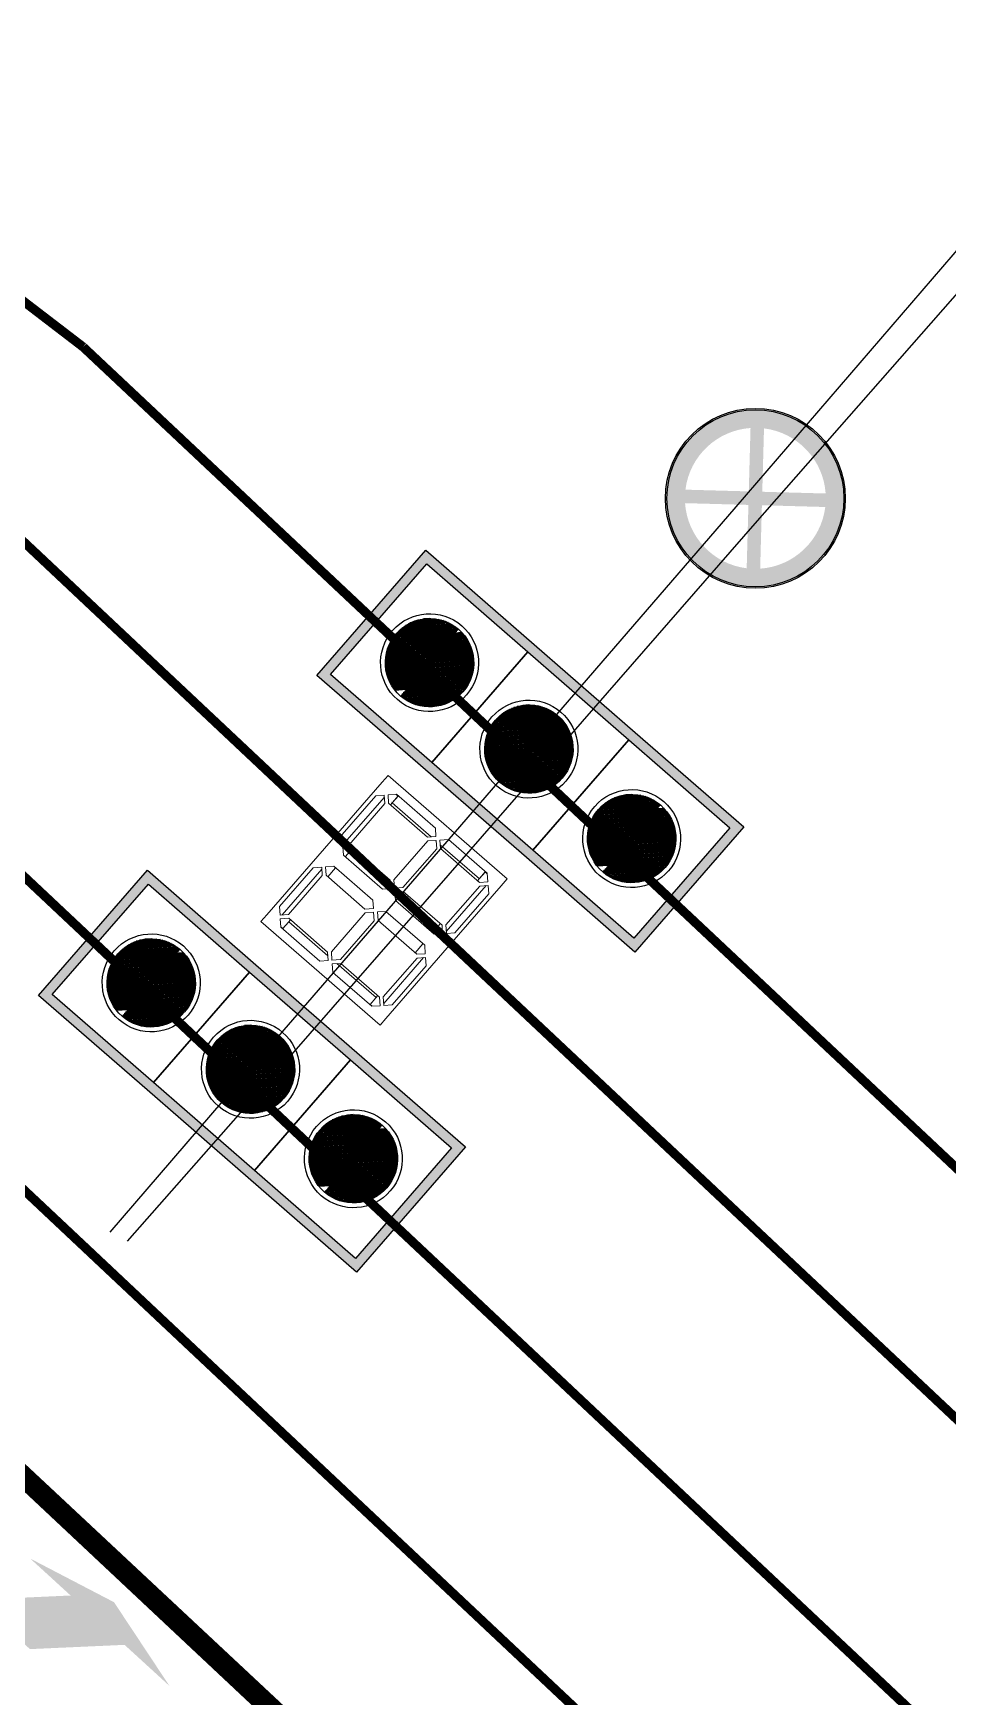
# Model space of a CAD drawing. Header units: millimetres. Extents: x 67536 to 67858, y 50657 to 50929.
# Drawn here: x 67647.3 to 67662.32, y 50819.15 to 50846.46 of the extents above; entities that cross this region are included whole.
import ezdxf

# ---------------------------------------------------------------- set-up
doc = ezdxf.new("R2010")
doc.units = ezdxf.units.MM
doc.linetypes.add('JTSS01', pattern=[6, 2, -4])
for name, color, linetype in [('@-交通信号', 7, 'Continuous'), ('@-交通标志', 7, 'Continuous'), ('@-交通设施', 7, 'Continuous'), ('@-路面边线', 7, 'Continuous'), ('@-隔离栏', 7, 'Continuous')]:
    doc.layers.add(name, color=color, linetype=linetype)
doc.layers.add('@-道路标线', color=7, linetype='Continuous', lineweight=0)
doc.linetypes.add('FENCELINE1', pattern='A,6.35,-2.54,[133,ltypeshp.shx,S=2.54,R=0,X=-2.54,Y=0],-2.54,25.4', length=36.83)

# ---------------------------------------------------------------- blocks, each defined once
blk = doc.blocks.new('A$C5D3B22B4')
at = {"layer": '@-交通信号'}
for p, q in [((0.441, 17.242), (1.178, 17.242)), ((0.441, 17.242), (0.441, 16.724)), ((1.105, 17.242), (0.515, 17.242)), ((1.105, 17.242), (0.515, 17.242)), ((0.515, 17.242), (0.515, 17.242)), ((0.515, 17.242), (0.515, 17.242)), ((0.515, 17.242), (0.515, 17.242)), ((1.178, 17.242), (1.178, 0.081)), ((1.178, 17.074), (0.441, 17.074)), ((0.115, 16.703), (0.115, 15.694)), ((0.115, 16.703), (0.25, 16.703)), ((0.182, 16.703), (0.182, 15.694)), ((0.25, 16.703), (0.81, 16.764)), ((0.25, 16.703), (0.25, 15.694)), ((0.81, 16.764), (0.81, 15.512)), ((0.81, 15.511), (0.81, 16.694)), ((-13.857, 16.384), (-19.019, 16.368)), ((-6.759, 16.405), (-13.857, 16.384)), ((0.115, 16.441), (-6.759, 16.405)), ((-0.022, 16.635), (-0.628, 16.498)), ((-0.628, 16.498), (-0.628, 16.439)), ((0.115, 16.635), (-0.022, 16.635)), ((-19.019, 16.368), (-19.33, 16.367)), ((-0.627, 16.22), (-0.627, 16.177)), ((-0.627, 16.22), (0.115, 16.22)), ((-0.627, 16.177), (0.115, 16.177)), ((-19.019, 16.015), (-19.294, 16.017)), ((-13.854, 16.004), (-19.019, 16.015)), ((-6.759, 15.99), (-13.854, 16.004)), ((0.115, 15.955), (-6.759, 15.99)), ((-0.628, 15.957), (-0.628, 15.91)), ((-0.022, 15.773), (-0.628, 15.91)), ((0.115, 15.773), (-0.022, 15.773)), ((0.115, 15.694), (0.25, 15.694)), ((0.515, 15.504), (0.25, 15.694)), ((0.441, 15.556), (0.441, 0.081)), ((0.515, 15.504), (0.81, 15.504)), ((0.89, 9.581), (1.212, 9.581)), ((0.891, 9.578), (1.215, 9.578)), ((1.178, 4.32), (0.441, 4.32)), ((1.178, 3.24), (0.441, 3.24)), ((1.176, 3.066), (1.299, 3.066)), ((1.299, 3.066), (1.299, 1.941)), ((1.03, 2.16), (0.441, 2.16)), ((1.178, 2.16), (0.441, 2.16)), ((1.176, 2.161), (0.444, 2.161)), ((1.028, 2.161), (0.444, 2.161)), ((1.176, 1.941), (1.299, 1.941)), ((1.178, 1.08), (0.441, 1.08)), ((0.281, 0.819), (0.12, 0.215)), ((0.367, 0.819), (0.281, 0.819)), ((0.441, 0.81), (0.354, 0.81)), ((0.444, 0.819), (0.358, 0.819)), ((0.382, 0.81), (0.436, 0.81)), ((0.711, 0.819), (0.754, 0.819)), ((0.711, 0.81), (0.755, 0.81)), ((0.788, 0.819), (0.788, 0.081)), ((0.788, 0.819), (0.831, 0.819)), ((0.831, 0.819), (0.831, 0.081)), ((1.03, 0.81), (1.084, 0.81)), ((1.176, 0.819), (1.285, 0.819)), ((1.178, 0.81), (1.288, 0.81)), ((1.253, 0.819), (1.362, 0.819)), ((1.362, 0.819), (1.523, 0.215)), ((0, 0.081), (1.62, 0.081)), ((0, 0.081), (0, 0)), ((0, 0), (1.62, 0)), ((0.12, 0.215), (0.12, 0.081)), ((1.523, 0.215), (1.523, 0.081)), ((1.62, 0.081), (1.62, 0))]:
    blk.add_line(p, q, dxfattribs=at)
blk = doc.blocks.new('A$C2B1B455F')
at = {"layer": '@-交通信号'}
h = blk.add_hatch(color=256, dxfattribs=at)
h.paths.add_polyline_path([(0, 2.307), (0, 0.733), (0, -0.733), (0, -2.307), (-1.816, -2.307), (-1.816, -0.733), (-1.816, 0.733), (-1.816, 2.307)])
h.paths.add_polyline_path([(-0.106, 2.2), (-0.106, 0.733), (-0.106, -0.733), (-0.106, -2.2), (-1.71, -2.2), (-1.71, -0.733), (-1.71, 0.733), (-1.71, 2.2)], flags=16)
for p, q in [((-1.816, 0.733), (-1.816, 2.307)), ((-1.816, 2.307), (0, 2.307)), ((-1.71, 0.733), (-1.71, 2.2)), ((-1.71, 2.2), (-0.106, 2.2)), ((-0.106, 2.2), (-0.106, 0.733)), ((0, 2.307), (0, 0.733)), ((-0.902, 1.498), (-1.228, 1.824)), ((-0.902, 1.51), (-1.221, 1.83)), ((-0.902, 1.522), (-1.215, 1.835)), ((-0.902, 1.535), (-1.208, 1.841)), ((-0.902, 1.547), (-1.202, 1.846)), ((-0.902, 1.559), (-1.195, 1.852)), ((-0.902, 1.571), (-1.188, 1.857)), ((-0.902, 1.583), (-1.181, 1.862)), ((-0.902, 1.595), (-1.174, 1.867)), ((-0.902, 1.607), (-1.167, 1.871)), ((-0.902, 1.619), (-1.159, 1.876)), ((-0.902, 1.631), (-1.152, 1.881)), ((-0.902, 1.643), (-1.144, 1.885)), ((-0.902, 1.655), (-1.136, 1.89)), ((-0.902, 1.667), (-1.129, 1.894)), ((-0.902, 1.679), (-1.121, 1.898)), ((-0.902, 1.691), (-1.113, 1.902)), ((-0.902, 1.703), (-1.105, 1.906)), ((-0.902, 1.715), (-1.096, 1.91)), ((-0.902, 1.727), (-1.088, 1.913)), ((-0.902, 1.739), (-1.079, 1.917)), ((-0.902, 1.751), (-1.071, 1.92)), ((-0.902, 1.763), (-1.062, 1.923)), ((-0.902, 1.776), (-1.053, 1.926)), ((-0.902, 1.788), (-1.044, 1.929)), ((-0.902, 1.8), (-1.034, 1.932)), ((-0.902, 1.812), (-1.025, 1.935)), ((-0.902, 1.824), (-1.015, 1.937)), ((-0.902, 1.836), (-1.005, 1.939)), ((-0.902, 1.848), (-0.995, 1.941)), ((-0.902, 1.86), (-0.985, 1.943)), ((-0.902, 1.872), (-0.975, 1.945)), ((-0.902, 1.884), (-0.964, 1.946)), ((-0.902, 1.896), (-0.954, 1.948)), ((-0.902, 1.908), (-0.943, 1.949)), ((-0.902, 1.92), (-0.931, 1.95)), ((-0.902, 1.932), (-0.92, 1.95)), ((-0.902, 1.944), (-0.908, 1.95)), ((-0.425, 1.467), (-0.902, 1.944)), ((-0.437, 1.467), (-0.902, 1.932)), ((-0.449, 1.467), (-0.902, 1.92)), ((-0.461, 1.467), (-0.902, 1.908)), ((-0.473, 1.467), (-0.902, 1.896)), ((-0.485, 1.467), (-0.902, 1.884)), ((-0.497, 1.467), (-0.902, 1.872)), ((-0.509, 1.467), (-0.902, 1.86)), ((-0.522, 1.467), (-0.902, 1.848)), ((-0.534, 1.467), (-0.902, 1.836)), ((-0.546, 1.467), (-0.902, 1.824)), ((-0.419, 1.473), (-0.896, 1.95)), ((-0.419, 1.486), (-0.884, 1.95)), ((-0.42, 1.498), (-0.871, 1.949)), ((-0.421, 1.511), (-0.858, 1.948)), ((-0.422, 1.525), (-0.844, 1.947)), ((-0.424, 1.539), (-0.831, 1.945)), ((-0.427, 1.553), (-0.816, 1.943)), ((-0.429, 1.568), (-0.801, 1.94)), ((-0.433, 1.584), (-0.785, 1.936)), ((-0.437, 1.6), (-0.769, 1.932)), ((-0.443, 1.618), (-0.752, 1.927)), ((-0.449, 1.636), (-0.733, 1.92)), ((-0.457, 1.656), (-0.713, 1.912)), ((-0.467, 1.678), (-0.691, 1.902)), ((-0.48, 1.704), (-0.666, 1.889)), ((-0.499, 1.734), (-0.635, 1.87)), ((-0.538, 1.785), (-0.584, 1.831)), ((-1.172, 1.467), (-1.351, 1.646)), ((-1.16, 1.467), (-1.347, 1.655)), ((-1.148, 1.467), (-1.344, 1.663)), ((-1.136, 1.467), (-1.34, 1.671)), ((-1.124, 1.467), (-1.336, 1.679)), ((-1.112, 1.467), (-1.332, 1.687)), ((-1.1, 1.467), (-1.328, 1.695)), ((-1.088, 1.467), (-1.323, 1.703)), ((-1.076, 1.467), (-1.319, 1.711)), ((-1.064, 1.467), (-1.315, 1.718)), ((-1.052, 1.467), (-1.31, 1.726)), ((-1.04, 1.467), (-1.305, 1.733)), ((-1.028, 1.467), (-1.3, 1.74)), ((-1.016, 1.467), (-1.295, 1.747)), ((-1.003, 1.467), (-1.29, 1.754)), ((-0.991, 1.467), (-1.285, 1.761)), ((-0.979, 1.467), (-1.28, 1.768)), ((-0.967, 1.467), (-1.275, 1.775)), ((-0.955, 1.467), (-1.269, 1.781)), ((-0.943, 1.467), (-1.263, 1.788)), ((-0.931, 1.467), (-1.258, 1.794)), ((-0.919, 1.467), (-1.252, 1.8)), ((-0.907, 1.467), (-1.246, 1.806)), ((-0.902, 1.474), (-1.24, 1.812)), ((-0.902, 1.486), (-1.234, 1.818)), ((-0.558, 1.467), (-0.902, 1.812)), ((-0.57, 1.467), (-0.902, 1.8)), ((-0.582, 1.467), (-0.902, 1.788)), ((-0.594, 1.467), (-0.902, 1.776)), ((-0.606, 1.467), (-0.902, 1.763)), ((-0.618, 1.467), (-0.902, 1.751)), ((-0.63, 1.467), (-0.902, 1.739)), ((-0.642, 1.467), (-0.902, 1.727)), ((-0.654, 1.467), (-0.902, 1.715)), ((-0.666, 1.467), (-0.902, 1.703)), ((-0.678, 1.467), (-0.902, 1.691)), ((-0.69, 1.467), (-0.902, 1.679)), ((-0.702, 1.467), (-0.902, 1.667)), ((-0.714, 1.467), (-0.902, 1.655)), ((-0.726, 1.467), (-0.902, 1.643)), ((-0.906, 0.985), (-1.385, 1.463)), ((-1.293, 1.467), (-1.377, 1.552)), ((-0.902, 0.992), (-1.377, 1.467)), ((-1.281, 1.467), (-1.375, 1.562)), ((-1.269, 1.467), (-1.373, 1.572)), ((-1.256, 1.467), (-1.371, 1.582)), ((-1.244, 1.467), (-1.369, 1.592)), ((-1.232, 1.467), (-1.366, 1.601)), ((-0.902, 1.004), (-1.365, 1.467)), ((-1.22, 1.467), (-1.363, 1.61)), ((-1.208, 1.467), (-1.36, 1.619)), ((-1.196, 1.467), (-1.357, 1.628)), ((-1.184, 1.467), (-1.354, 1.637)), ((-0.902, 1.016), (-1.353, 1.467)), ((-0.902, 1.029), (-1.341, 1.467)), ((-0.902, 1.041), (-1.329, 1.467)), ((-0.902, 1.053), (-1.317, 1.467)), ((-0.902, 1.065), (-1.305, 1.467)), ((-0.902, 1.077), (-1.293, 1.467)), ((-0.902, 1.089), (-1.281, 1.467)), ((-0.902, 1.101), (-1.269, 1.467)), ((-0.902, 1.113), (-1.256, 1.467)), ((-0.902, 1.125), (-1.244, 1.467)), ((-0.902, 1.137), (-1.232, 1.467)), ((-0.902, 1.149), (-1.22, 1.467)), ((-0.902, 1.161), (-1.208, 1.467)), ((-0.902, 1.173), (-1.196, 1.467)), ((-0.902, 1.185), (-1.184, 1.467)), ((-0.902, 1.197), (-1.172, 1.467)), ((-0.902, 1.209), (-1.16, 1.467)), ((-0.902, 1.221), (-1.148, 1.467)), ((-0.902, 1.233), (-1.136, 1.467)), ((-0.902, 1.245), (-1.124, 1.467)), ((-0.902, 1.257), (-1.112, 1.467)), ((-0.902, 1.269), (-1.1, 1.467)), ((-0.902, 1.282), (-1.088, 1.467)), ((-0.902, 1.294), (-1.076, 1.467)), ((-0.902, 1.306), (-1.064, 1.467)), ((-0.902, 1.318), (-1.052, 1.467)), ((-0.902, 1.33), (-1.04, 1.467)), ((-0.902, 1.342), (-1.028, 1.467)), ((-0.902, 1.354), (-1.016, 1.467)), ((-0.902, 1.366), (-1.003, 1.467)), ((-0.902, 1.378), (-0.991, 1.467)), ((-0.902, 1.39), (-0.979, 1.467)), ((-0.902, 1.402), (-0.967, 1.467)), ((-0.902, 1.414), (-0.955, 1.467)), ((-0.902, 1.426), (-0.943, 1.467)), ((-0.902, 1.438), (-0.931, 1.467)), ((-0.902, 1.45), (-0.919, 1.467)), ((-0.902, 1.462), (-0.907, 1.467)), ((-0.738, 1.467), (-0.902, 1.631)), ((-0.75, 1.467), (-0.902, 1.619)), ((-0.763, 1.467), (-0.902, 1.607)), ((-0.775, 1.467), (-0.902, 1.595)), ((-0.787, 1.467), (-0.902, 1.583)), ((-0.799, 1.467), (-0.902, 1.571)), ((-0.811, 1.467), (-0.902, 1.559)), ((-0.823, 1.467), (-0.902, 1.547)), ((-0.835, 1.467), (-0.902, 1.535)), ((-0.847, 1.467), (-0.902, 1.522)), ((-0.859, 1.467), (-0.902, 1.51)), ((-0.871, 1.467), (-0.902, 1.498)), ((-0.883, 1.467), (-0.902, 1.486)), ((-0.895, 1.467), (-0.902, 1.474)), ((-0.563, 1.123), (-0.902, 1.462)), ((-0.557, 1.129), (-0.895, 1.467)), ((-0.551, 1.136), (-0.883, 1.467)), ((-0.545, 1.142), (-0.871, 1.467)), ((-0.54, 1.148), (-0.859, 1.467)), ((-0.534, 1.155), (-0.847, 1.467)), ((-0.528, 1.161), (-0.835, 1.467)), ((-0.523, 1.168), (-0.823, 1.467)), ((-0.518, 1.175), (-0.811, 1.467)), ((-0.513, 1.181), (-0.799, 1.467)), ((-0.508, 1.188), (-0.787, 1.467)), ((-0.503, 1.196), (-0.775, 1.467)), ((-0.498, 1.203), (-0.763, 1.467)), ((-0.493, 1.21), (-0.75, 1.467)), ((-0.489, 1.218), (-0.738, 1.467)), ((-0.484, 1.225), (-0.726, 1.467)), ((-0.48, 1.233), (-0.714, 1.467)), ((-0.475, 1.241), (-0.702, 1.467)), ((-0.471, 1.249), (-0.69, 1.467)), ((-0.467, 1.257), (-0.678, 1.467)), ((-0.463, 1.265), (-0.666, 1.467)), ((-0.46, 1.273), (-0.654, 1.467)), ((-0.456, 1.282), (-0.642, 1.467)), ((-0.453, 1.29), (-0.63, 1.467)), ((-0.449, 1.299), (-0.618, 1.467)), ((-0.446, 1.308), (-0.606, 1.467)), ((-0.443, 1.317), (-0.594, 1.467)), ((-0.44, 1.326), (-0.582, 1.467)), ((-0.437, 1.335), (-0.57, 1.467)), ((-0.435, 1.345), (-0.558, 1.467)), ((-0.432, 1.354), (-0.546, 1.467)), ((-0.43, 1.364), (-0.534, 1.467)), ((-0.428, 1.374), (-0.522, 1.467)), ((-0.426, 1.384), (-0.509, 1.467)), ((-0.424, 1.394), (-0.497, 1.467)), ((-0.423, 1.405), (-0.485, 1.467)), ((-0.422, 1.416), (-0.473, 1.467)), ((-0.918, 0.985), (-1.385, 1.451)), ((-0.931, 0.985), (-1.384, 1.438)), ((-0.944, 0.986), (-1.383, 1.425)), ((-0.957, 0.988), (-1.382, 1.412)), ((-0.971, 0.99), (-1.38, 1.398)), ((-0.986, 0.992), (-1.378, 1.384)), ((-1.001, 0.995), (-1.375, 1.369)), ((-1.016, 0.998), (-1.371, 1.353)), ((-1.032, 1.002), (-1.367, 1.337)), ((-1.05, 1.008), (-1.362, 1.32)), ((-1.068, 1.014), (-1.355, 1.301)), ((-1.088, 1.022), (-1.348, 1.281)), ((-0.569, 1.117), (-0.902, 1.45)), ((-0.575, 1.112), (-0.902, 1.438)), ((-0.582, 1.106), (-0.902, 1.426)), ((-0.588, 1.1), (-0.902, 1.414)), ((-0.595, 1.095), (-0.902, 1.402)), ((-0.601, 1.089), (-0.902, 1.39)), ((-0.608, 1.084), (-0.902, 1.378)), ((-0.615, 1.079), (-0.902, 1.366)), ((-0.622, 1.074), (-0.902, 1.354)), ((-0.629, 1.069), (-0.902, 1.342)), ((-0.636, 1.064), (-0.902, 1.33)), ((-0.644, 1.059), (-0.902, 1.318)), ((-0.651, 1.055), (-0.902, 1.306)), ((-0.659, 1.05), (-0.902, 1.294)), ((-0.666, 1.046), (-0.902, 1.282)), ((-1.11, 1.031), (-1.338, 1.26)), ((-1.134, 1.044), (-1.325, 1.235)), ((-1.164, 1.062), (-1.307, 1.205)), ((-1.209, 1.095), (-1.274, 1.16)), ((-0.674, 1.042), (-0.902, 1.269)), ((-0.682, 1.037), (-0.902, 1.257)), ((-0.69, 1.033), (-0.902, 1.245)), ((-0.698, 1.03), (-0.902, 1.233)), ((-0.706, 1.026), (-0.902, 1.221)), ((-0.715, 1.022), (-0.902, 1.209)), ((-0.723, 1.019), (-0.902, 1.197)), ((-0.732, 1.015), (-0.902, 1.185)), ((-0.741, 1.012), (-0.902, 1.173)), ((-0.75, 1.009), (-0.902, 1.161)), ((-0.759, 1.006), (-0.902, 1.149)), ((-0.768, 1.003), (-0.902, 1.137)), ((-0.778, 1.001), (-0.902, 1.125)), ((-0.787, 0.998), (-0.902, 1.113)), ((-0.797, 0.996), (-0.902, 1.101)), ((-0.807, 0.994), (-0.902, 1.089)), ((-0.817, 0.992), (-0.902, 1.077)), ((-0.827, 0.99), (-0.902, 1.065)), ((-0.838, 0.989), (-0.902, 1.053)), ((-0.849, 0.987), (-0.902, 1.041)), ((-0.86, 0.986), (-0.902, 1.029)), ((-0.871, 0.985), (-0.902, 1.016)), ((-0.882, 0.985), (-0.902, 1.004)), ((-1.816, -0.733), (-1.816, 0.733)), ((-1.71, 0.733), (-0.106, 0.733)), ((-1.71, -0.733), (-1.71, 0.733)), ((-0.106, 0.733), (-1.71, 0.733)), ((-0.106, 0.733), (-0.106, -0.733)), ((0, 0.733), (0, -0.733)), ((-0.907, 0.026), (-1.246, 0.365)), ((-0.902, 0.033), (-1.24, 0.371)), ((-0.902, 0.045), (-1.234, 0.377)), ((-0.902, 0.057), (-1.228, 0.382)), ((-0.902, 0.069), (-1.221, 0.388)), ((-0.902, 0.081), (-1.215, 0.394)), ((-0.902, 0.093), (-1.208, 0.399)), ((-0.902, 0.105), (-1.202, 0.405)), ((-0.902, 0.117), (-1.195, 0.41)), ((-0.902, 0.129), (-1.188, 0.415)), ((-0.902, 0.141), (-1.181, 0.42)), ((-0.902, 0.153), (-1.174, 0.425)), ((-0.902, 0.165), (-1.167, 0.43)), ((-0.902, 0.177), (-1.159, 0.435)), ((-0.902, 0.189), (-1.152, 0.439)), ((-0.902, 0.201), (-1.144, 0.444)), ((-0.902, 0.213), (-1.136, 0.448)), ((-0.902, 0.225), (-1.129, 0.452)), ((-0.902, 0.238), (-1.121, 0.456)), ((-0.902, 0.25), (-1.113, 0.46)), ((-0.902, 0.262), (-1.105, 0.464)), ((-0.902, 0.274), (-1.096, 0.468)), ((-0.902, 0.286), (-1.088, 0.472)), ((-0.902, 0.298), (-1.079, 0.475)), ((-0.902, 0.31), (-1.071, 0.478)), ((-0.902, 0.322), (-1.062, 0.482)), ((-0.902, 0.334), (-1.053, 0.485)), ((-0.902, 0.346), (-1.044, 0.488)), ((-0.902, 0.358), (-1.034, 0.49)), ((-0.902, 0.37), (-1.025, 0.493)), ((-0.902, 0.382), (-1.015, 0.495)), ((-0.902, 0.394), (-1.005, 0.498)), ((-0.902, 0.406), (-0.995, 0.5)), ((-0.902, 0.418), (-0.985, 0.502)), ((-0.902, 0.43), (-0.975, 0.503)), ((-0.902, 0.442), (-0.964, 0.505)), ((-0.902, 0.454), (-0.954, 0.506)), ((-0.902, 0.466), (-0.943, 0.507)), ((-0.902, 0.478), (-0.931, 0.508)), ((-0.902, 0.491), (-0.92, 0.509)), ((-0.902, 0.503), (-0.908, 0.509)), ((-0.425, 0.026), (-0.902, 0.503)), ((-0.437, 0.026), (-0.902, 0.491)), ((-0.449, 0.026), (-0.902, 0.478)), ((-0.461, 0.026), (-0.902, 0.466)), ((-0.473, 0.026), (-0.902, 0.454)), ((-0.485, 0.026), (-0.902, 0.442)), ((-0.497, 0.026), (-0.902, 0.43)), ((-0.509, 0.026), (-0.902, 0.418)), ((-0.522, 0.026), (-0.902, 0.406)), ((-0.534, 0.026), (-0.902, 0.394)), ((-0.546, 0.026), (-0.902, 0.382)), ((-0.558, 0.026), (-0.902, 0.37)), ((-0.419, 0.032), (-0.896, 0.509)), ((-0.419, 0.044), (-0.884, 0.509)), ((-0.42, 0.057), (-0.871, 0.508)), ((-0.421, 0.07), (-0.858, 0.507)), ((-0.422, 0.083), (-0.844, 0.505)), ((-0.424, 0.097), (-0.831, 0.504)), ((-0.427, 0.112), (-0.816, 0.501)), ((-0.429, 0.127), (-0.801, 0.498)), ((-0.433, 0.142), (-0.785, 0.495)), ((-0.437, 0.159), (-0.769, 0.49)), ((-0.443, 0.176), (-0.752, 0.485)), ((-0.449, 0.195), (-0.733, 0.478)), ((-0.457, 0.215), (-0.713, 0.47)), ((-0.467, 0.237), (-0.691, 0.46)), ((-0.48, 0.262), (-0.666, 0.447)), ((-0.499, 0.293), (-0.635, 0.428)), ((-0.538, 0.344), (-0.584, 0.39)), ((-1.196, 0.026), (-1.357, 0.187)), ((-1.184, 0.026), (-1.354, 0.196)), ((-1.172, 0.026), (-1.351, 0.204)), ((-1.16, 0.026), (-1.347, 0.213)), ((-1.148, 0.026), (-1.344, 0.221)), ((-1.136, 0.026), (-1.34, 0.23)), ((-1.124, 0.026), (-1.336, 0.238)), ((-1.112, 0.026), (-1.332, 0.246)), ((-1.1, 0.026), (-1.328, 0.254)), ((-1.088, 0.026), (-1.323, 0.262)), ((-1.076, 0.026), (-1.319, 0.269)), ((-1.064, 0.026), (-1.315, 0.277)), ((-1.052, 0.026), (-1.31, 0.284)), ((-1.04, 0.026), (-1.305, 0.291)), ((-1.028, 0.026), (-1.3, 0.299)), ((-1.016, 0.026), (-1.295, 0.306)), ((-1.003, 0.026), (-1.29, 0.313)), ((-0.991, 0.026), (-1.285, 0.32)), ((-0.979, 0.026), (-1.28, 0.326)), ((-0.967, 0.026), (-1.275, 0.333)), ((-0.955, 0.026), (-1.269, 0.34)), ((-0.943, 0.026), (-1.263, 0.346)), ((-0.931, 0.026), (-1.258, 0.352)), ((-0.919, 0.026), (-1.252, 0.359)), ((-0.57, 0.026), (-0.902, 0.358)), ((-0.582, 0.026), (-0.902, 0.346)), ((-0.594, 0.026), (-0.902, 0.334)), ((-0.606, 0.026), (-0.902, 0.322)), ((-0.618, 0.026), (-0.902, 0.31)), ((-0.63, 0.026), (-0.902, 0.298)), ((-0.642, 0.026), (-0.902, 0.286)), ((-0.654, 0.026), (-0.902, 0.274)), ((-0.666, 0.026), (-0.902, 0.262)), ((-0.678, 0.026), (-0.902, 0.25)), ((-0.69, 0.026), (-0.902, 0.238)), ((-0.702, 0.026), (-0.902, 0.225)), ((-0.714, 0.026), (-0.902, 0.213)), ((-0.726, 0.026), (-0.902, 0.201)), ((-0.738, 0.026), (-0.902, 0.189)), ((-1.377, 0.026), (-1.385, 0.034)), ((-0.906, -0.457), (-1.385, 0.022)), ((-0.918, -0.457), (-1.385, 0.009)), ((-1.353, 0.026), (-1.384, 0.057)), ((-1.365, 0.026), (-1.384, 0.045)), ((-1.341, 0.026), (-1.383, 0.068)), ((-1.329, 0.026), (-1.382, 0.079)), ((-1.317, 0.026), (-1.381, 0.09)), ((-1.305, 0.026), (-1.379, 0.1)), ((-1.293, 0.026), (-1.377, 0.111)), ((-0.902, -0.449), (-1.377, 0.026)), ((-1.281, 0.026), (-1.375, 0.121)), ((-1.269, 0.026), (-1.373, 0.131)), ((-1.256, 0.026), (-1.371, 0.14)), ((-1.244, 0.026), (-1.369, 0.15)), ((-1.232, 0.026), (-1.366, 0.159)), ((-0.902, -0.437), (-1.365, 0.026)), ((-1.22, 0.026), (-1.363, 0.169)), ((-1.208, 0.026), (-1.36, 0.178)), ((-0.902, -0.425), (-1.353, 0.026)), ((-0.902, -0.413), (-1.341, 0.026)), ((-0.902, -0.401), (-1.329, 0.026)), ((-0.902, -0.389), (-1.317, 0.026)), ((-0.902, -0.377), (-1.305, 0.026)), ((-0.902, -0.365), (-1.293, 0.026)), ((-0.902, -0.353), (-1.281, 0.026)), ((-0.902, -0.341), (-1.269, 0.026)), ((-0.902, -0.329), (-1.256, 0.026)), ((-0.902, -0.317), (-1.244, 0.026)), ((-0.902, -0.305), (-1.232, 0.026)), ((-0.902, -0.293), (-1.22, 0.026)), ((-0.902, -0.281), (-1.208, 0.026)), ((-0.902, -0.269), (-1.196, 0.026)), ((-0.902, -0.256), (-1.184, 0.026)), ((-0.902, -0.244), (-1.172, 0.026)), ((-0.902, -0.232), (-1.16, 0.026)), ((-0.902, -0.22), (-1.148, 0.026)), ((-0.902, -0.208), (-1.136, 0.026)), ((-0.902, -0.196), (-1.124, 0.026)), ((-0.902, -0.184), (-1.112, 0.026)), ((-0.902, -0.172), (-1.1, 0.026)), ((-0.902, -0.16), (-1.088, 0.026)), ((-0.902, -0.148), (-1.076, 0.026)), ((-0.902, -0.136), (-1.064, 0.026)), ((-0.902, -0.124), (-1.052, 0.026)), ((-0.902, -0.112), (-1.04, 0.026)), ((-0.902, -0.1), (-1.028, 0.026)), ((-0.902, -0.088), (-1.016, 0.026)), ((-0.902, -0.076), (-1.003, 0.026)), ((-0.902, -0.064), (-0.991, 0.026)), ((-0.902, -0.052), (-0.979, 0.026)), ((-0.902, -0.04), (-0.967, 0.026)), ((-0.902, -0.028), (-0.955, 0.026)), ((-0.902, -0.016), (-0.943, 0.026)), ((-0.902, -0.003), (-0.931, 0.026)), ((-0.902, 0.009), (-0.919, 0.026)), ((-0.902, 0.021), (-0.907, 0.026)), ((-0.75, 0.026), (-0.902, 0.177)), ((-0.763, 0.026), (-0.902, 0.165)), ((-0.775, 0.026), (-0.902, 0.153)), ((-0.787, 0.026), (-0.902, 0.141)), ((-0.799, 0.026), (-0.902, 0.129)), ((-0.811, 0.026), (-0.902, 0.117)), ((-0.823, 0.026), (-0.902, 0.105)), ((-0.835, 0.026), (-0.902, 0.093)), ((-0.847, 0.026), (-0.902, 0.081)), ((-0.859, 0.026), (-0.902, 0.069)), ((-0.871, 0.026), (-0.902, 0.057)), ((-0.883, 0.026), (-0.902, 0.045)), ((-0.895, 0.026), (-0.902, 0.033)), ((-0.563, -0.318), (-0.902, 0.021)), ((-0.569, -0.324), (-0.902, 0.009)), ((-0.557, -0.312), (-0.895, 0.026)), ((-0.551, -0.306), (-0.883, 0.026)), ((-0.545, -0.3), (-0.871, 0.026)), ((-0.54, -0.294), (-0.859, 0.026)), ((-0.534, -0.287), (-0.847, 0.026)), ((-0.528, -0.28), (-0.835, 0.026)), ((-0.523, -0.274), (-0.823, 0.026)), ((-0.518, -0.267), (-0.811, 0.026)), ((-0.513, -0.26), (-0.799, 0.026)), ((-0.508, -0.253), (-0.787, 0.026)), ((-0.503, -0.246), (-0.775, 0.026)), ((-0.498, -0.239), (-0.763, 0.026)), ((-0.493, -0.231), (-0.75, 0.026)), ((-0.489, -0.224), (-0.738, 0.026)), ((-0.484, -0.216), (-0.726, 0.026)), ((-0.48, -0.209), (-0.714, 0.026)), ((-0.475, -0.201), (-0.702, 0.026)), ((-0.471, -0.193), (-0.69, 0.026)), ((-0.467, -0.185), (-0.678, 0.026)), ((-0.463, -0.177), (-0.666, 0.026)), ((-0.46, -0.169), (-0.654, 0.026)), ((-0.456, -0.16), (-0.642, 0.026)), ((-0.453, -0.152), (-0.63, 0.026)), ((-0.449, -0.143), (-0.618, 0.026)), ((-0.446, -0.134), (-0.606, 0.026)), ((-0.443, -0.125), (-0.594, 0.026)), ((-0.44, -0.116), (-0.582, 0.026)), ((-0.437, -0.107), (-0.57, 0.026)), ((-0.435, -0.097), (-0.558, 0.026)), ((-0.432, -0.087), (-0.546, 0.026)), ((-0.43, -0.078), (-0.534, 0.026)), ((-0.428, -0.068), (-0.522, 0.026)), ((-0.426, -0.058), (-0.509, 0.026)), ((-0.424, -0.047), (-0.497, 0.026)), ((-0.423, -0.037), (-0.485, 0.026)), ((-0.422, -0.026), (-0.473, 0.026)), ((-0.421, -0.015), (-0.461, 0.026)), ((-0.42, -0.004), (-0.449, 0.026)), ((-0.419, 0.008), (-0.437, 0.026)), ((-0.419, 0.02), (-0.425, 0.026)), ((-0.931, -0.456), (-1.384, -0.003)), ((-0.944, -0.455), (-1.383, -0.016)), ((-0.957, -0.454), (-1.382, -0.03)), ((-0.971, -0.452), (-1.38, -0.044)), ((-0.986, -0.45), (-1.378, -0.058)), ((-1.001, -0.447), (-1.375, -0.073)), ((-1.016, -0.443), (-1.371, -0.088)), ((-1.032, -0.439), (-1.367, -0.105)), ((-1.05, -0.434), (-1.362, -0.122)), ((-1.068, -0.428), (-1.355, -0.14)), ((-1.088, -0.42), (-1.348, -0.16)), ((-1.11, -0.41), (-1.338, -0.182)), ((-0.575, -0.33), (-0.902, -0.003)), ((-0.582, -0.336), (-0.902, -0.016)), ((-0.588, -0.341), (-0.902, -0.028)), ((-0.595, -0.347), (-0.902, -0.04)), ((-0.601, -0.352), (-0.902, -0.052)), ((-0.608, -0.358), (-0.902, -0.064)), ((-0.615, -0.363), (-0.902, -0.076)), ((-0.622, -0.368), (-0.902, -0.088)), ((-0.629, -0.373), (-0.902, -0.1)), ((-0.636, -0.378), (-0.902, -0.112)), ((-0.644, -0.382), (-0.902, -0.124)), ((-0.651, -0.387), (-0.902, -0.136)), ((-0.659, -0.391), (-0.902, -0.148)), ((-0.666, -0.396), (-0.902, -0.16)), ((-0.674, -0.4), (-0.902, -0.172)), ((-1.134, -0.397), (-1.325, -0.207)), ((-1.164, -0.38), (-1.307, -0.237)), ((-1.209, -0.347), (-1.274, -0.282)), ((-0.682, -0.404), (-0.902, -0.184)), ((-0.69, -0.408), (-0.902, -0.196)), ((-0.698, -0.412), (-0.902, -0.208)), ((-0.706, -0.416), (-0.902, -0.22)), ((-0.715, -0.419), (-0.902, -0.232)), ((-0.723, -0.423), (-0.902, -0.244)), ((-0.732, -0.426), (-0.902, -0.256)), ((-0.741, -0.43), (-0.902, -0.269)), ((-0.75, -0.433), (-0.902, -0.281)), ((-0.759, -0.436), (-0.902, -0.293)), ((-0.768, -0.438), (-0.902, -0.305)), ((-0.778, -0.441), (-0.902, -0.317)), ((-0.787, -0.443), (-0.902, -0.329)), ((-0.797, -0.446), (-0.902, -0.341)), ((-0.807, -0.448), (-0.902, -0.353)), ((-0.817, -0.45), (-0.902, -0.365)), ((-0.827, -0.451), (-0.902, -0.377)), ((-0.838, -0.453), (-0.902, -0.389)), ((-0.849, -0.454), (-0.902, -0.401)), ((-0.86, -0.455), (-0.902, -0.413)), ((-0.871, -0.456), (-0.902, -0.425)), ((-0.882, -0.457), (-0.902, -0.437)), ((-0.894, -0.457), (-0.902, -0.449)), ((-1.816, -2.307), (-1.816, -0.733)), ((-0.106, -0.733), (-1.71, -0.733)), ((-1.71, -0.733), (-0.106, -0.733)), ((-1.71, -2.2), (-1.71, -0.733)), ((-0.106, -0.733), (-0.106, -2.2)), ((0, -0.733), (0, -2.307)), ((-0.902, -1.387), (-1.202, -1.087)), ((-0.902, -1.375), (-1.195, -1.082)), ((-0.902, -1.363), (-1.188, -1.077)), ((-0.902, -1.351), (-1.181, -1.072)), ((-0.902, -1.339), (-1.174, -1.067)), ((-0.902, -1.327), (-1.167, -1.062)), ((-0.902, -1.315), (-1.159, -1.057)), ((-0.902, -1.303), (-1.152, -1.053)), ((-0.902, -1.291), (-1.144, -1.048)), ((-0.902, -1.278), (-1.136, -1.044)), ((-0.902, -1.266), (-1.129, -1.04)), ((-0.902, -1.254), (-1.121, -1.035)), ((-0.902, -1.242), (-1.113, -1.031)), ((-0.902, -1.23), (-1.105, -1.028)), ((-0.902, -1.218), (-1.096, -1.024)), ((-0.902, -1.206), (-1.088, -1.02)), ((-0.902, -1.194), (-1.079, -1.017)), ((-0.902, -1.182), (-1.071, -1.013)), ((-0.902, -1.17), (-1.062, -1.01)), ((-0.902, -1.158), (-1.053, -1.007)), ((-0.902, -1.146), (-1.044, -1.004)), ((-0.902, -1.134), (-1.034, -1.002)), ((-0.902, -1.122), (-1.025, -0.999)), ((-0.902, -1.11), (-1.015, -0.996)), ((-0.902, -1.098), (-1.005, -0.994)), ((-0.902, -1.086), (-0.995, -0.992)), ((-0.902, -1.074), (-0.985, -0.99)), ((-0.902, -1.062), (-0.975, -0.989)), ((-0.902, -1.05), (-0.964, -0.987)), ((-0.902, -1.038), (-0.954, -0.986)), ((-0.902, -1.025), (-0.943, -0.985)), ((-0.902, -1.013), (-0.931, -0.984)), ((-0.902, -1.001), (-0.92, -0.983)), ((-0.902, -0.989), (-0.908, -0.983)), ((-0.425, -1.466), (-0.902, -0.989)), ((-0.437, -1.466), (-0.902, -1.001)), ((-0.449, -1.466), (-0.902, -1.013)), ((-0.461, -1.466), (-0.902, -1.025)), ((-0.473, -1.466), (-0.902, -1.038)), ((-0.485, -1.466), (-0.902, -1.05)), ((-0.497, -1.466), (-0.902, -1.062)), ((-0.509, -1.466), (-0.902, -1.074)), ((-0.522, -1.466), (-0.902, -1.086)), ((-0.419, -1.46), (-0.896, -0.983)), ((-0.419, -1.448), (-0.884, -0.983)), ((-0.42, -1.435), (-0.871, -0.984)), ((-0.421, -1.422), (-0.858, -0.985)), ((-0.422, -1.409), (-0.844, -0.986)), ((-0.424, -1.395), (-0.831, -0.988)), ((-0.427, -1.38), (-0.816, -0.991)), ((-0.429, -1.365), (-0.801, -0.994)), ((-0.433, -1.35), (-0.785, -0.997)), ((-0.437, -1.333), (-0.769, -1.002)), ((-0.443, -1.316), (-0.752, -1.007)), ((-0.449, -1.297), (-0.733, -1.013)), ((-0.457, -1.277), (-0.713, -1.021)), ((-0.467, -1.255), (-0.691, -1.031)), ((-0.48, -1.23), (-0.666, -1.045)), ((-0.499, -1.199), (-0.635, -1.064)), ((-1.148, -1.466), (-1.344, -1.271)), ((-1.136, -1.466), (-1.34, -1.262)), ((-1.124, -1.466), (-1.336, -1.254)), ((-1.112, -1.466), (-1.332, -1.246)), ((-1.1, -1.466), (-1.328, -1.238)), ((-1.088, -1.466), (-1.323, -1.23)), ((-1.076, -1.466), (-1.319, -1.223)), ((-1.064, -1.466), (-1.315, -1.215)), ((-1.052, -1.466), (-1.31, -1.208)), ((-1.04, -1.466), (-1.305, -1.2)), ((-1.028, -1.466), (-1.3, -1.193)), ((-1.016, -1.466), (-1.295, -1.186)), ((-1.003, -1.466), (-1.29, -1.179)), ((-0.991, -1.466), (-1.285, -1.172)), ((-0.979, -1.466), (-1.28, -1.165)), ((-0.967, -1.466), (-1.275, -1.159)), ((-0.955, -1.466), (-1.269, -1.152)), ((-0.943, -1.466), (-1.263, -1.146)), ((-0.931, -1.466), (-1.258, -1.139)), ((-0.919, -1.466), (-1.252, -1.133)), ((-0.907, -1.466), (-1.246, -1.127)), ((-0.902, -1.459), (-1.24, -1.121)), ((-0.902, -1.447), (-1.234, -1.115)), ((-0.902, -1.435), (-1.228, -1.109)), ((-0.902, -1.423), (-1.221, -1.104)), ((-0.902, -1.411), (-1.215, -1.098)), ((-0.902, -1.399), (-1.208, -1.093)), ((-0.534, -1.466), (-0.902, -1.098)), ((-0.546, -1.466), (-0.902, -1.11)), ((-0.558, -1.466), (-0.902, -1.122)), ((-0.57, -1.466), (-0.902, -1.134)), ((-0.582, -1.466), (-0.902, -1.146)), ((-0.594, -1.466), (-0.902, -1.158)), ((-0.606, -1.466), (-0.902, -1.17)), ((-0.618, -1.466), (-0.902, -1.182)), ((-0.63, -1.466), (-0.902, -1.194)), ((-0.642, -1.466), (-0.902, -1.206)), ((-0.654, -1.466), (-0.902, -1.218)), ((-0.666, -1.466), (-0.902, -1.23)), ((-0.678, -1.466), (-0.902, -1.242)), ((-0.69, -1.466), (-0.902, -1.254)), ((-0.702, -1.466), (-0.902, -1.266)), ((-0.538, -1.148), (-0.584, -1.102)), ((-1.293, -1.466), (-1.377, -1.381)), ((-1.281, -1.466), (-1.375, -1.371)), ((-1.269, -1.466), (-1.373, -1.361)), ((-1.256, -1.466), (-1.371, -1.351)), ((-1.244, -1.466), (-1.369, -1.342)), ((-1.232, -1.466), (-1.366, -1.332)), ((-1.22, -1.466), (-1.363, -1.323)), ((-1.208, -1.466), (-1.36, -1.314)), ((-1.196, -1.466), (-1.357, -1.305)), ((-1.184, -1.466), (-1.354, -1.296)), ((-1.172, -1.466), (-1.351, -1.288)), ((-1.16, -1.466), (-1.347, -1.279)), ((-0.714, -1.466), (-0.902, -1.278)), ((-0.726, -1.466), (-0.902, -1.291)), ((-0.738, -1.466), (-0.902, -1.303)), ((-0.75, -1.466), (-0.902, -1.315)), ((-0.763, -1.466), (-0.902, -1.327)), ((-0.775, -1.466), (-0.902, -1.339)), ((-0.787, -1.466), (-0.902, -1.351)), ((-0.799, -1.466), (-0.902, -1.363)), ((-0.811, -1.466), (-0.902, -1.375)), ((-0.823, -1.466), (-0.902, -1.387)), ((-0.835, -1.466), (-0.902, -1.399)), ((-0.847, -1.466), (-0.902, -1.411)), ((-0.859, -1.466), (-0.902, -1.423)), ((-0.871, -1.466), (-0.902, -1.435)), ((-0.883, -1.466), (-0.902, -1.447)), ((-0.906, -1.949), (-1.385, -1.47)), ((-0.918, -1.949), (-1.385, -1.483)), ((-0.931, -1.948), (-1.384, -1.495)), ((-0.944, -1.947), (-1.383, -1.508)), ((-0.957, -1.946), (-1.382, -1.522)), ((-0.971, -1.944), (-1.38, -1.535)), ((-0.986, -1.942), (-1.378, -1.55)), ((-0.902, -1.941), (-1.377, -1.466)), ((-1.001, -1.939), (-1.375, -1.565)), ((-1.016, -1.935), (-1.371, -1.58)), ((-1.032, -1.931), (-1.367, -1.597)), ((-0.902, -1.929), (-1.365, -1.466)), ((-1.05, -1.926), (-1.362, -1.614)), ((-1.068, -1.92), (-1.355, -1.632)), ((-0.902, -1.917), (-1.353, -1.466)), ((-0.902, -1.905), (-1.341, -1.466)), ((-0.902, -1.893), (-1.329, -1.466)), ((-0.902, -1.881), (-1.317, -1.466)), ((-0.902, -1.869), (-1.305, -1.466)), ((-0.902, -1.857), (-1.293, -1.466)), ((-0.902, -1.845), (-1.281, -1.466)), ((-0.902, -1.833), (-1.269, -1.466)), ((-0.902, -1.821), (-1.256, -1.466)), ((-0.902, -1.809), (-1.244, -1.466)), ((-0.902, -1.797), (-1.232, -1.466)), ((-0.902, -1.785), (-1.22, -1.466)), ((-0.902, -1.772), (-1.208, -1.466)), ((-0.902, -1.76), (-1.196, -1.466)), ((-0.902, -1.748), (-1.184, -1.466)), ((-0.902, -1.736), (-1.172, -1.466)), ((-0.902, -1.724), (-1.16, -1.466)), ((-0.902, -1.712), (-1.148, -1.466)), ((-0.902, -1.7), (-1.136, -1.466)), ((-0.902, -1.688), (-1.124, -1.466)), ((-0.902, -1.676), (-1.112, -1.466)), ((-0.902, -1.664), (-1.1, -1.466)), ((-0.902, -1.652), (-1.088, -1.466)), ((-0.902, -1.64), (-1.076, -1.466)), ((-0.902, -1.628), (-1.064, -1.466)), ((-0.902, -1.616), (-1.052, -1.466)), ((-0.902, -1.604), (-1.04, -1.466)), ((-0.902, -1.592), (-1.028, -1.466)), ((-0.902, -1.58), (-1.016, -1.466)), ((-0.902, -1.568), (-1.003, -1.466)), ((-0.902, -1.556), (-0.991, -1.466)), ((-0.902, -1.544), (-0.979, -1.466)), ((-0.902, -1.531), (-0.967, -1.466)), ((-0.902, -1.519), (-0.955, -1.466)), ((-0.902, -1.507), (-0.943, -1.466)), ((-0.902, -1.495), (-0.931, -1.466)), ((-0.902, -1.483), (-0.919, -1.466)), ((-0.902, -1.471), (-0.907, -1.466)), ((-0.895, -1.466), (-0.902, -1.459)), ((-0.563, -1.81), (-0.902, -1.471)), ((-0.569, -1.816), (-0.902, -1.483)), ((-0.575, -1.822), (-0.902, -1.495)), ((-0.582, -1.828), (-0.902, -1.507)), ((-0.588, -1.833), (-0.902, -1.519)), ((-0.595, -1.839), (-0.902, -1.531)), ((-0.601, -1.844), (-0.902, -1.544)), ((-0.608, -1.849), (-0.902, -1.556)), ((-0.615, -1.855), (-0.902, -1.568)), ((-0.622, -1.86), (-0.902, -1.58)), ((-0.629, -1.865), (-0.902, -1.592)), ((-0.636, -1.869), (-0.902, -1.604)), ((-0.644, -1.874), (-0.902, -1.616)), ((-0.651, -1.879), (-0.902, -1.628)), ((-0.557, -1.804), (-0.895, -1.466)), ((-0.551, -1.798), (-0.883, -1.466)), ((-0.545, -1.792), (-0.871, -1.466)), ((-0.54, -1.785), (-0.859, -1.466)), ((-0.534, -1.779), (-0.847, -1.466)), ((-0.528, -1.772), (-0.835, -1.466)), ((-0.523, -1.766), (-0.823, -1.466)), ((-0.518, -1.759), (-0.811, -1.466)), ((-0.513, -1.752), (-0.799, -1.466)), ((-0.508, -1.745), (-0.787, -1.466)), ((-0.503, -1.738), (-0.775, -1.466)), ((-0.498, -1.731), (-0.763, -1.466)), ((-0.493, -1.723), (-0.75, -1.466)), ((-0.489, -1.716), (-0.738, -1.466)), ((-0.484, -1.708), (-0.726, -1.466)), ((-0.48, -1.701), (-0.714, -1.466)), ((-0.475, -1.693), (-0.702, -1.466)), ((-0.471, -1.685), (-0.69, -1.466)), ((-0.467, -1.677), (-0.678, -1.466)), ((-0.463, -1.669), (-0.666, -1.466)), ((-0.46, -1.66), (-0.654, -1.466)), ((-0.456, -1.652), (-0.642, -1.466)), ((-0.453, -1.643), (-0.63, -1.466)), ((-0.449, -1.635), (-0.618, -1.466)), ((-0.446, -1.626), (-0.606, -1.466)), ((-0.443, -1.617), (-0.594, -1.466)), ((-0.44, -1.608), (-0.582, -1.466)), ((-0.437, -1.598), (-0.57, -1.466)), ((-0.435, -1.589), (-0.558, -1.466)), ((-0.432, -1.579), (-0.546, -1.466)), ((-0.43, -1.57), (-0.534, -1.466)), ((-0.428, -1.56), (-0.522, -1.466)), ((-0.426, -1.549), (-0.509, -1.466)), ((-0.424, -1.539), (-0.497, -1.466)), ((-0.423, -1.528), (-0.485, -1.466)), ((-0.422, -1.518), (-0.473, -1.466)), ((-1.088, -1.912), (-1.348, -1.652)), ((-1.11, -1.902), (-1.338, -1.674)), ((-1.134, -1.889), (-1.325, -1.698)), ((-1.164, -1.872), (-1.307, -1.728)), ((-1.209, -1.839), (-1.274, -1.773)), ((-0.659, -1.883), (-0.902, -1.64)), ((-0.666, -1.888), (-0.902, -1.652)), ((-0.674, -1.892), (-0.902, -1.664)), ((-0.682, -1.896), (-0.902, -1.676)), ((-0.69, -1.9), (-0.902, -1.688)), ((-0.698, -1.904), (-0.902, -1.7)), ((-0.706, -1.908), (-0.902, -1.712)), ((-0.715, -1.911), (-0.902, -1.724)), ((-0.723, -1.915), (-0.902, -1.736)), ((-0.732, -1.918), (-0.902, -1.748)), ((-0.741, -1.921), (-0.902, -1.76)), ((-0.75, -1.924), (-0.902, -1.772)), ((-0.759, -1.927), (-0.902, -1.785)), ((-0.768, -1.93), (-0.902, -1.797)), ((-0.778, -1.933), (-0.902, -1.809)), ((-0.787, -1.935), (-0.902, -1.821)), ((-0.797, -1.937), (-0.902, -1.833)), ((-0.807, -1.94), (-0.902, -1.845)), ((-0.817, -1.942), (-0.902, -1.857)), ((-0.827, -1.943), (-0.902, -1.869)), ((-0.838, -1.945), (-0.902, -1.881)), ((-0.849, -1.946), (-0.902, -1.893)), ((-0.86, -1.947), (-0.902, -1.905)), ((-0.871, -1.948), (-0.902, -1.917)), ((-0.882, -1.949), (-0.902, -1.929)), ((0, -2.307), (-1.816, -2.307)), ((-0.106, -2.2), (-1.71, -2.2))]:
    blk.add_line(p, q, dxfattribs=at)
for centre, major_axis, start_param, end_param in [((-0.902, 1.467), (0.379, 0.379), 5.497787, 11.780972), ((-0.902, 1.467), (-0.342, 0.342), 3.926991, 10.210176), ((-0.902, 0.026), (0.379, 0.379), 5.497787, 11.780972), ((-0.902, 0.026), (-0.342, 0.342), 3.926991, 10.210176), ((-0.902, -1.466), (0.379, 0.379), 5.497787, 11.780972), ((-0.902, -1.466), (-0.342, 0.342), 3.926991, 10.210176)]:
    blk.add_ellipse(centre, major_axis=major_axis, ratio=1, start_param=start_param, end_param=end_param, dxfattribs=at)
blk = doc.blocks.new('A$C2D777034')
at = {"layer": '@-交通信号', "linetype": 'Continuous', "lineweight": 0}
for p, q in [((-2.12, 0.864), (-2.12, -0.864)), ((-2.022, 0.864), (-2.12, 0.864)), ((-2.022, 0.864), (-0.098, 0.864)), ((-1.864, 0.819), (-1.929, 0.753)), ((-1.929, 0.753), (-1.864, 0.688)), ((-1.913, 0.738), (-1.25, 0.738)), ((-1.3, 0.819), (-1.864, 0.819)), ((-1.234, 0.753), (-1.3, 0.819)), ((-1.3, 0.688), (-1.234, 0.753)), ((-0.82, 0.819), (-0.885, 0.753)), ((-0.885, 0.753), (-0.82, 0.688)), ((-0.87, 0.738), (-0.206, 0.738)), ((-0.256, 0.819), (-0.82, 0.819)), ((-0.191, 0.753), (-0.256, 0.819)), ((-0.256, 0.688), (-0.191, 0.753)), ((0, 0.864), (-0.098, 0.864)), ((0, -0.864), (0, 0.864)), ((-1.959, 0.724), (-2.024, 0.659)), ((-2.024, 0.659), (-2.024, 0.094)), ((-2.022, 0.633), (-2.024, 0.633)), ((-2.022, 0.633), (-2.022, 0.66)), ((-2.022, 0.633), (-2.022, 0.633)), ((-2.022, 0.633), (-1.926, 0.633)), ((-2.021, 0.633), (-2.021, 0.661)), ((-1.926, 0.633), (-2.021, 0.633)), ((-2.017, 0.633), (-2.017, 0.633)), ((-1.991, 0.633), (-1.991, 0.633)), ((-1.893, 0.659), (-1.959, 0.724)), ((-1.948, 0.633), (-1.948, 0.633)), ((-1.926, 0.633), (-1.926, 0.638)), ((-1.926, 0.633), (-1.922, 0.633)), ((-1.926, 0.633), (-1.926, 0.633)), ((-1.893, 0.633), (-1.926, 0.633)), ((-1.922, 0.633), (-1.922, 0.066)), ((-1.893, 0.094), (-1.893, 0.659)), ((-1.864, 0.688), (-1.3, 0.688)), ((-1.205, 0.724), (-1.27, 0.659)), ((-1.27, 0.659), (-1.27, 0.094)), ((-1.14, 0.633), (-1.27, 0.633)), ((-1.14, 0.659), (-1.205, 0.724)), ((-1.14, 0.094), (-1.14, 0.659)), ((-0.915, 0.724), (-0.98, 0.659)), ((-0.98, 0.659), (-0.98, 0.094)), ((-0.85, 0.633), (-0.98, 0.633)), ((-0.85, 0.659), (-0.915, 0.724)), ((-0.85, 0.094), (-0.85, 0.659)), ((-0.82, 0.688), (-0.256, 0.688)), ((-0.161, 0.724), (-0.227, 0.659)), ((-0.227, 0.659), (-0.227, 0.094)), ((-0.194, 0.633), (-0.227, 0.633)), ((-0.198, 0.066), (-0.198, 0.633)), ((-0.198, 0.633), (-0.194, 0.633)), ((-0.194, 0.638), (-0.194, 0.633)), ((-0.194, 0.633), (-0.098, 0.633)), ((-0.194, 0.633), (-0.194, 0.633)), ((-0.099, 0.633), (-0.194, 0.633)), ((-0.172, 0.633), (-0.172, 0.633)), ((-0.096, 0.659), (-0.161, 0.724)), ((-0.129, 0.633), (-0.129, 0.633)), ((-0.103, 0.633), (-0.103, 0.633)), ((-0.099, 0.661), (-0.099, 0.633)), ((-0.098, 0.66), (-0.098, 0.633)), ((-0.098, 0.633), (-0.098, 0.633)), ((-0.098, 0.633), (-0.096, 0.633)), ((-0.096, 0.094), (-0.096, 0.659)), ((-2.024, 0.094), (-1.959, 0.029)), ((-1.959, 0.029), (-1.893, 0.094)), ((-1.864, 0.065), (-1.929, 0)), ((-1.3, 0.065), (-1.864, 0.065)), ((-1.234, 0), (-1.3, 0.065)), ((-1.27, 0.094), (-1.205, 0.029)), ((-1.205, 0.029), (-1.14, 0.094)), ((-0.98, 0.094), (-0.915, 0.029)), ((-0.915, 0.029), (-0.85, 0.094)), ((-0.82, 0.065), (-0.885, 0)), ((-0.256, 0.065), (-0.82, 0.065)), ((-0.191, 0), (-0.256, 0.065)), ((-0.227, 0.094), (-0.161, 0.029)), ((-0.198, -0.008), (-0.198, 0.008)), ((-0.161, 0.029), (-0.096, 0.094)), ((-1.959, -0.029), (-2.024, -0.095)), ((-2.024, -0.095), (-2.024, -0.659)), ((-1.893, -0.095), (-1.959, -0.029)), ((-1.929, 0), (-1.864, -0.065)), ((-1.922, -0.066), (-1.922, -0.633)), ((-1.893, -0.659), (-1.893, -0.095)), ((-1.864, -0.065), (-1.3, -0.065)), ((-1.3, -0.065), (-1.234, 0)), ((-1.205, -0.029), (-1.27, -0.095)), ((-1.27, -0.095), (-1.27, -0.659)), ((-1.14, -0.095), (-1.205, -0.029)), ((-1.14, -0.659), (-1.14, -0.095)), ((-0.915, -0.029), (-0.98, -0.095)), ((-0.98, -0.095), (-0.98, -0.659)), ((-0.85, -0.095), (-0.915, -0.029)), ((-0.885, 0), (-0.82, -0.065)), ((-0.85, -0.659), (-0.85, -0.095)), ((-0.82, -0.065), (-0.256, -0.065)), ((-0.256, -0.065), (-0.191, 0)), ((-0.161, -0.029), (-0.227, -0.095)), ((-0.227, -0.095), (-0.227, -0.659)), ((-0.198, -0.633), (-0.198, -0.066)), ((-0.096, -0.095), (-0.161, -0.029)), ((-0.096, -0.659), (-0.096, -0.095)), ((-2.022, -0.633), (-2.024, -0.633)), ((-2.024, -0.659), (-1.959, -0.724)), ((-2.022, -0.633), (-2.022, -0.633)), ((-2.022, -0.661), (-2.022, -0.633)), ((-1.926, -0.633), (-2.022, -0.633)), ((-2.021, -0.662), (-2.021, -0.633)), ((-2.021, -0.633), (-1.926, -0.633)), ((-2.017, -0.633), (-2.017, -0.633)), ((-1.991, -0.633), (-1.991, -0.633)), ((-1.959, -0.724), (-1.893, -0.659)), ((-1.948, -0.633), (-1.948, -0.633)), ((-1.864, -0.688), (-1.929, -0.753)), ((-1.922, -0.633), (-1.926, -0.633)), ((-1.926, -0.633), (-1.926, -0.633)), ((-1.926, -0.633), (-1.926, -0.638)), ((-1.893, -0.633), (-1.926, -0.633)), ((-1.3, -0.688), (-1.864, -0.688)), ((-1.234, -0.753), (-1.3, -0.688)), ((-1.14, -0.633), (-1.27, -0.633)), ((-1.27, -0.659), (-1.205, -0.724)), ((-1.205, -0.724), (-1.14, -0.659)), ((-0.85, -0.633), (-0.98, -0.633)), ((-0.98, -0.659), (-0.915, -0.724)), ((-0.915, -0.724), (-0.85, -0.659)), ((-0.82, -0.688), (-0.885, -0.753)), ((-0.256, -0.688), (-0.82, -0.688)), ((-0.191, -0.753), (-0.256, -0.688)), ((-0.194, -0.633), (-0.227, -0.633)), ((-0.227, -0.659), (-0.161, -0.724)), ((-0.194, -0.633), (-0.198, -0.633)), ((-0.098, -0.633), (-0.194, -0.633)), ((-0.194, -0.633), (-0.194, -0.633)), ((-0.194, -0.633), (-0.099, -0.633)), ((-0.194, -0.638), (-0.194, -0.633)), ((-0.172, -0.633), (-0.172, -0.633)), ((-0.161, -0.724), (-0.096, -0.659)), ((-0.129, -0.633), (-0.129, -0.633)), ((-0.103, -0.633), (-0.103, -0.633)), ((-0.099, -0.633), (-0.099, -0.662)), ((-0.098, -0.633), (-0.098, -0.633)), ((-0.098, -0.633), (-0.096, -0.633)), ((-0.098, -0.633), (-0.098, -0.661)), ((-2.12, -0.864), (-2.022, -0.864)), ((-2.022, -0.864), (-1.073, -0.864)), ((-1.929, -0.753), (-1.864, -0.819)), ((-1.25, -0.738), (-1.913, -0.738)), ((-1.864, -0.819), (-1.3, -0.819)), ((-1.3, -0.819), (-1.234, -0.753)), ((-1.073, -0.864), (-0.098, -0.864)), ((-0.885, -0.753), (-0.82, -0.819)), ((-0.206, -0.738), (-0.87, -0.738)), ((-0.82, -0.819), (-0.256, -0.819)), ((-0.256, -0.819), (-0.191, -0.753)), ((-0.098, -0.864), (0, -0.864))]:
    blk.add_line(p, q, dxfattribs=at)
blk = doc.blocks.new('A$C4A21586F')
at = {"layer": '@-交通标志'}
h = blk.add_hatch(color=1, dxfattribs=at)
h.paths.add_polyline_path([(6.376, 3.812, 1), (0.104, 2.668, 1)])
h.paths.add_polyline_path([(1.022, 4.478), (2.902, 3.178), (1.602, 1.299, -0.35914)], flags=16)
h.paths.add_polyline_path([(2.002, 1.022), (3.302, 2.902), (5.181, 1.602, -0.35914)], flags=16)
h.paths.add_polyline_path([(1.299, 4.878, -0.35914), (4.478, 5.458), (3.178, 3.578)], flags=16)
h.paths.add_polyline_path([(3.578, 3.302), (4.878, 5.181, -0.35914), (5.458, 2.002)], flags=16)
at = {"layer": '@-交通标志', "color": 1}
for radius in [3.24, 3.188]:
    blk.add_circle((3.24, 3.24, 646.54), radius, dxfattribs=at)
blk = doc.blocks.new('A$C75DF3F3A')
at = {"layer": '@-交通标志', "rotation": 348.7900695939078}
blk.add_blockref('A$C4A21586F', (-0.568, 0.692), dxfattribs=at)

msp = doc.modelspace()

# ---------------------------------------------------------------- hatches: boundary and pattern name
at = {"layer": '@-道路标线'}
msp.add_hatch(color=7, dxfattribs=at).paths.add_polyline_path([(67644.466, 50822.677), (67644.365, 50822.566), (67647.243, 50819.933), (67648.797, 50820.003), (67649.535, 50819.328), (67648.624, 50820.703), (67647.247, 50821.42), (67647.911, 50820.813), (67646.781, 50820.762), (67646.685, 50820.85, 0.57735), (67646.909, 50821.865), (67646.503, 50822.236), (67646.706, 50822.458), (67645.074, 50823.341), (67646.098, 50821.794), (67646.301, 50822.015), (67646.485, 50821.846, -1), (67646.08, 50821.404), (67644.568, 50822.787)])

# ---------------------------------------------------------------- linework, layer by layer
at = {"layer": '@-交通设施'}
for points in [[(67650.614, 50829.17), (67648.555, 50826.778)], [(67650.902, 50828.969), (67648.839, 50826.627)]]:
    msp.add_lwpolyline(points, dxfattribs=at)
at = {"layer": '@-路面边线', "color": 7, "linetype": 'Continuous', "const_width": 0.15, "flags": 128}
for points in [[(67648.117, 50841.307), (67624.343, 50859.517)], [(67677.267, 50813.912), (67648.117, 50841.307), (67648.117, 50841.307)]]:
    msp.add_lwpolyline(points, dxfattribs=at)
at = {"layer": '@-道路标线', "color": 7, "linetype": 'JTSS01', "flags": 128}
msp.add_lwpolyline([(67669.905, 50806.078, 0.15, 0.15, 0), (67633.347, 50840.437, 0.15, 0.15, 0), (67618.964, 50853.849, 0.15, 0.15, 0), (67544, 50923.754, 0, 0, 0)], format="xyseb", dxfattribs=at)
at = {"layer": '@-道路标线', "color": 7, "linetype": 'JTSS01', "const_width": 0.15, "flags": 128}
msp.add_lwpolyline([(67672.473, 50808.811), (67635.91, 50843.174), (67621.521, 50856.592)], dxfattribs=at)
at = {"layer": '@-道路标线', "color": 30, "linetype": 'Continuous', "ltscale": 0.08, "const_width": 0.15, "flags": 128}
for points in [[(67622.464, 50845.943), (67667.676, 50803.709)], [(67635.218, 50833.811), (67656.565, 50813.789)]]:
    msp.add_lwpolyline(points, dxfattribs=at)
at = {"layer": '@-道路标线', "color": 7, "linetype": 'Continuous', "const_width": 0.15, "flags": 128}
msp.add_lwpolyline([(67675.212, 50811.726), (67646.063, 50839.121), (67646.063, 50839.121)], dxfattribs=at)
at = {"layer": '@-隔离栏', "color": 4, "linetype": 'FENCELINE1', "ltscale": 0.1, "const_width": 0.3, "elevation": 1475.285, "flags": 128}
msp.add_lwpolyline([(67622.375, 50845.854), (67656.65, 50813.88)], dxfattribs=at)

# ---------------------------------------------------------------- block references
at = {"layer": '@-交通信号', "rotation": 48.98916963138065}
msp.add_blockref('A$C5D3B22B4', (67675.649, 50833.017), dxfattribs=at)
at = {"layer": '@-交通信号', "xscale": 1.5, "yscale": 1.5, "zscale": 1.5, "rotation": 48.98916963138065}
for name, p in [('A$C2B1B455F', (67656.354, 50835.702)), ('A$C2D777034', (67654.102, 50833.425)), ('A$C2B1B455F', (67651.783, 50830.446))]:
    msp.add_blockref(name, p, dxfattribs=at)
at = {"layer": '@-交通标志', "xscale": 0.4556383981379997, "yscale": 0.4556383981379997, "zscale": 0.4556383981379997, "rotation": 44.30675633849077}
msp.add_blockref('A$C75DF3F3A', (67659.131, 50836.735), dxfattribs=at)

doc.saveas('drawing.dxf')
